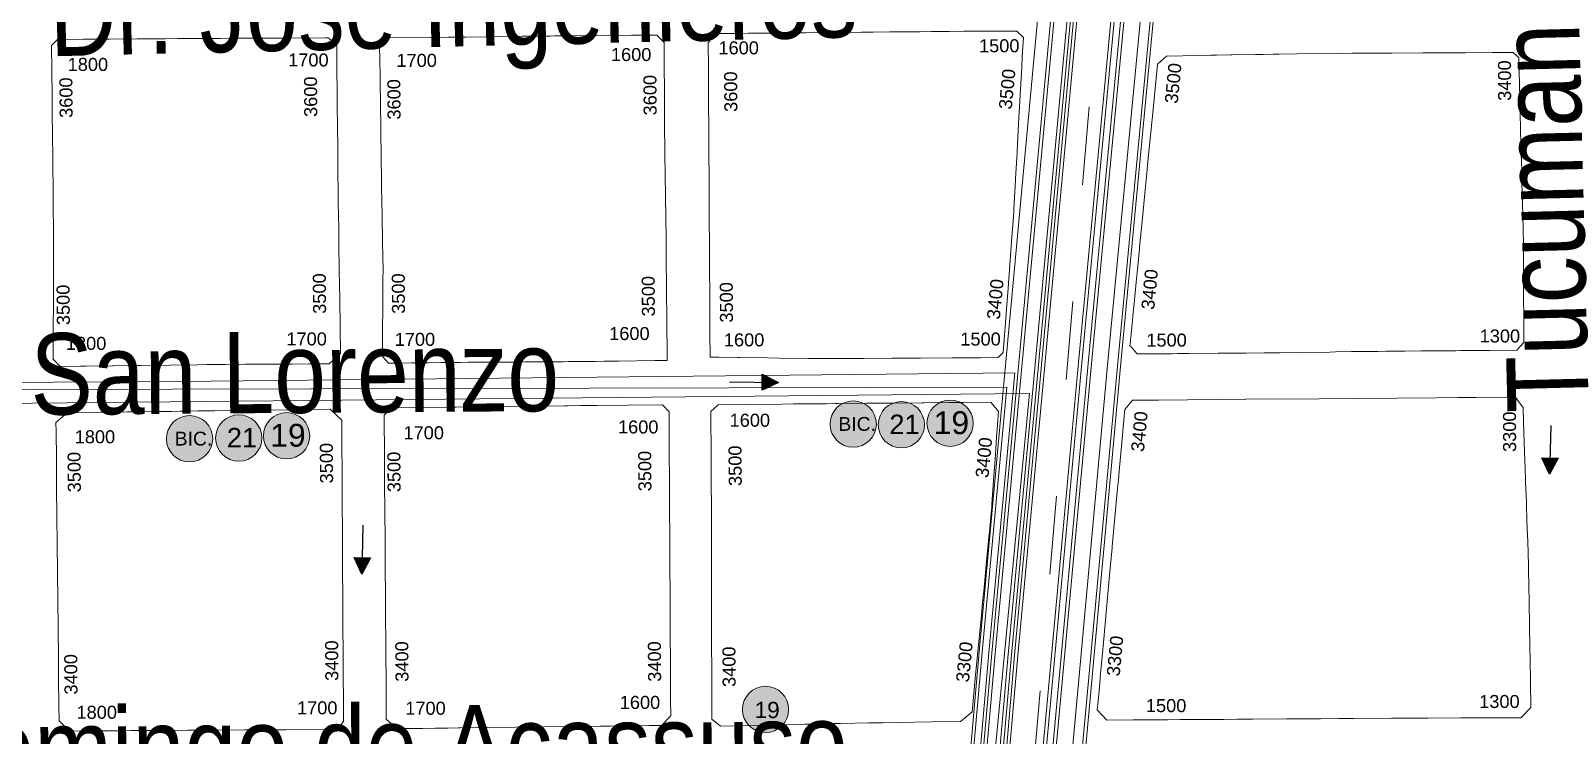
# Model space of a CAD drawing. Header units: millimetres. Extents: x 11558 to 23675, y 49449 to 61482.
# Drawn here: x 19556.8 to 20027.1, y 57366.7 to 57583.1 of the extents above; entities that cross this region are included whole.
import ezdxf

# ---------------------------------------------------------------- set-up
doc = ezdxf.new("R2010")
doc.units = ezdxf.units.MM
doc.linetypes.add('ACAD_ISO03W100', pattern=[30, 12, -18])
for name, color, linetype in [('0. plano base - nombres calles', 22, 'Continuous'), ('0. Plano Base - PLANO', 254, 'Continuous'), ('0. Plano base - sentido calles', 253, 'Continuous'), ('0.BARRIOS - DIVISIÓN', 12, 'ACAD_ISO03W100'), ('7. puesta en valor CC la lucila', 212, 'Continuous'), ('Linea 343 IDA', 55, 'Continuous'), ('Linea 343 REGRESO', 125, 'Continuous'), ('numeración', 7, 'Continuous')]:
    doc.layers.add(name, color=color, linetype=linetype)
for name, color, linetype, true_color in [('Linea 152 IDA', 7, 'Continuous', 0x070721), ('Linea 152 REGRESO', 7, 'Continuous', 0xff0a0a), ('Linea 19 Estación Carapachay', 7, 'Continuous', 0xa80000), ('Linea 19 Plaza Miserere', 7, 'Continuous', 0x575757), ('Linea 203 IDA', 7, 'Continuous', 0xc2c200), ('Linea 203 REGRESO', 7, 'Continuous', 0x9e7700), ('Linea 21 REGRESO Ramal F', 7, 'Continuous', 0x0a47ff), ('Linea 21 REGRO Ramal G', 7, 'Continuous', 0x0a47ff), ('Linea 314 IDA', 7, 'Continuous', 0x141414), ('Linea 314 REGRESO', 7, 'Continuous', 0xe00000), ('Linea 365 IDA', 7, 'Continuous', 0xdb6e00), ('Linea 365 REGRESO', 7, 'Continuous', 0xcc3300), ('Linea 60 Constitución-barramcas x Fleming IDA', 7, 'Continuous', 0x660000), ('Linea 60 Constitución-barrancas x Fleming VUELTA', 7, 'Continuous', 0xbcab76), ('Linea 71 IDA', 7, 'Continuous', 0xff2424), ('Linea 71 REGRESO', 7, 'Continuous', 0x2e62ff)]:
    doc.layers.add(name, color=color, linetype=linetype, true_color=true_color)
doc.layers.add('Linea Bicentenario Nueva', color=7, linetype='Continuous', true_color=0x0000cc, transparency=0.05)
doc.layers.get('7. puesta en valor CC la lucila').off()
doc.styles.get("Standard").update_dxf_attribs({"font": 'arial.ttf'})

# ---------------------------------------------------------------- blocks, each defined once
blk = doc.blocks.new('MANZANAS')
at = {"layer": '0. Plano Base - PLANO', "color": 0, "linetype": 'Continuous', "lineweight": 5}
for points in [[(5638314.79, 6181334.3), (5638312.35, 6181333.01), (5638312, 6181333.14), (5638309.78, 6181334), (5638309.19, 6181334.23), (5638308.99, 6181334.72), (5638307.83, 6181337.62), (5638307.03, 6181339.6), (5638305.89, 6181342.45), (5638305.75, 6181342.79), (5638304.35, 6181346.27), (5638301.92, 6181352.43), (5638301.11, 6181354.34), (5638300.82, 6181355.07), (5638298.07, 6181361.93), (5638297.88, 6181362.4), (5638294.54, 6181370.7), (5638291.66, 6181377.89), (5638289.73, 6181382.69), (5638288.9, 6181384.74), (5638288.43, 6181385.92), (5638285.04, 6181394.36), (5638281.66, 6181402.79), (5638276.82, 6181414.84), (5638278.13, 6181418.32), (5638286.86, 6181423.04), (5638290.04, 6181424.75), (5638291.63, 6181425.61), (5638295.42, 6181427.66), (5638295.7, 6181427.81), (5638295.94, 6181427.94), (5638302.23, 6181431.34), (5638304.23, 6181432.42), (5638306.98, 6181433.91), (5638308.59, 6181434.78), (5638313.41, 6181437.38), (5638325.12, 6181443.64), (5638328.34, 6181445.34), (5638336.04, 6181449.38), (5638339.15, 6181451.02), (5638347.58, 6181455.45), (5638359.25, 6181461.59), (5638366.49, 6181465.4), (5638369.34, 6181466.9), (5638372.19, 6181468.4), (5638373.92, 6181467.95), (5638374.41, 6181467.82), (5638380.45, 6181456.88), (5638387.28, 6181444.5), (5638388.93, 6181441.51), (5638389.71, 6181440.1), (5638391.4, 6181437.04), (5638393.14, 6181433.88), (5638395.6, 6181429.43), (5638396.07, 6181428.57), (5638399.81, 6181421.8), (5638402.18, 6181417.51), (5638404.1, 6181413.85), (5638405.97, 6181410.29), (5638416.14, 6181390.88), (5638415.31, 6181387.76), (5638407.97, 6181383.89), (5638400.08, 6181379.73), (5638398.69, 6181378.99), (5638392.4, 6181375.66), (5638389.41, 6181374.07), (5638384.93, 6181371.69), (5638383.2, 6181370.78), (5638379.86, 6181369.01), (5638377.59, 6181367.8), (5638374.59, 6181366.21), (5638372.46, 6181365.06), (5638370.46, 6181363.99), (5638366.09, 6181361.63), (5638364.59, 6181360.82), (5638357.09, 6181356.77), (5638351, 6181353.49), (5638349.57, 6181352.73), (5638346.81, 6181351.27), (5638341.95, 6181348.7), (5638334.34, 6181344.66), (5638326.45, 6181340.48), (5638323.28, 6181338.8), (5638321.91, 6181338.07), (5638317.41, 6181335.69)], [(5638198.73, 6181272.82), (5638196.34, 6181271.62), (5638192.92, 6181278.11), (5638191.61, 6181280.6), (5638189.98, 6181283.68), (5638189.06, 6181285.43), (5638187.55, 6181288.3), (5638183.45, 6181296.08), (5638181.53, 6181299.73), (5638179.46, 6181303.64), (5638177.36, 6181307.62), (5638175.37, 6181311.4), (5638171.41, 6181318.93), (5638169.47, 6181322.6), (5638168.38, 6181324.67), (5638167.27, 6181326.78), (5638163.29, 6181334.33), (5638160.35, 6181339.9), (5638159.29, 6181341.92), (5638158.78, 6181342.88), (5638154.91, 6181350.23), (5638151.32, 6181357.05), (5638152.01, 6181360.54), (5638154.16, 6181361.68), (5638156.73, 6181363.05), (5638157.51, 6181363.47), (5638160.96, 6181365.3), (5638161.81, 6181365.75), (5638164.18, 6181367.01), (5638166.81, 6181368.41), (5638168.73, 6181369.44), (5638173.92, 6181372.19), (5638176.51, 6181373.57), (5638183.11, 6181377.08), (5638183.95, 6181377.52), (5638191.63, 6181381.6), (5638194.8, 6181383.29), (5638199.31, 6181385.69), (5638199.65, 6181385.87), (5638200.1, 6181386.11), (5638201.13, 6181386.65), (5638203.38, 6181387.85), (5638207.47, 6181390.02), (5638210.63, 6181391.7), (5638213.06, 6181393), (5638215.46, 6181394.27), (5638219.35, 6181396.34), (5638221.5, 6181397.48), (5638233.82, 6181403.9), (5638236.49, 6181403.09), (5638238.88, 6181397.8), (5638240.31, 6181394.65), (5638243.81, 6181386.9), (5638247.39, 6181378.99), (5638250.91, 6181371.2), (5638251.09, 6181370.81), (5638254.35, 6181363.6), (5638254.56, 6181363.14), (5638258.22, 6181355.04), (5638258.6, 6181354.2), (5638260.19, 6181350.49), (5638261.61, 6181347.18), (5638265.03, 6181339.17), (5638268.36, 6181331.38), (5638270.39, 6181326.65), (5638272.56, 6181321.56), (5638273.5, 6181319.38), (5638275.6, 6181314.46), (5638274.93, 6181312.31), (5638270.17, 6181309.8), (5638262.55, 6181305.79), (5638253.79, 6181301.17), (5638246.16, 6181297.16), (5638238.46, 6181293.1), (5638237.64, 6181292.67), (5638234.33, 6181290.92), (5638230.72, 6181289.02), (5638228.32, 6181287.76), (5638225.59, 6181286.32), (5638223.27, 6181285.16), (5638215.39, 6181281.2), (5638212.1, 6181279.55), (5638204.39, 6181275.67), (5638203.83, 6181275.39)], [(5638363.02, 6181232.68), (5638355.87, 6181228.9), (5638351.83, 6181230.37), (5638350.8, 6181232.88), (5638349.59, 6181235.85), (5638348.19, 6181239.26), (5638347.99, 6181239.76), (5638347.63, 6181240.63), (5638347.22, 6181241.63), (5638344.84, 6181247.46), (5638344.7, 6181247.81), (5638344.49, 6181248.33), (5638343.97, 6181249.59), (5638341.79, 6181254.94), (5638340.98, 6181256.91), (5638340.85, 6181257.23), (5638334.86, 6181271.88), (5638332.95, 6181276.56), (5638332.79, 6181276.95), (5638326.01, 6181293.61), (5638325.05, 6181295.96), (5638324.01, 6181298.52), (5638321.09, 6181305.69), (5638318.1, 6181313.03), (5638316.85, 6181316.1), (5638317.59, 6181319.71), (5638324.67, 6181323.47), (5638348.19, 6181335.95), (5638348.33, 6181336.03), (5638368.24, 6181346.56), (5638378.8, 6181352.16), (5638389.36, 6181357.74), (5638400.17, 6181363.46), (5638406, 6181366.54), (5638410.82, 6181369.09), (5638421.58, 6181374.78), (5638424.01, 6181373.6), (5638425.14, 6181373.05), (5638427.37, 6181369.09), (5638431.81, 6181361.23), (5638434.39, 6181356.65), (5638437.75, 6181350.7), (5638438.02, 6181350.22), (5638439.81, 6181347.04), (5638442.11, 6181342.96), (5638443.37, 6181340.72), (5638445.35, 6181337.24), (5638448.93, 6181330.91), (5638449.62, 6181329.64), (5638454.31, 6181320.95), (5638454.49, 6181320.61), (5638460.92, 6181308.69), (5638462.64, 6181305.51), (5638465.96, 6181299.36), (5638469.7, 6181292.42), (5638468.49, 6181288.21), (5638460.25, 6181283.9), (5638456.83, 6181282.12), (5638452.61, 6181279.91), (5638452.1, 6181279.64), (5638443.22, 6181275), (5638433.29, 6181269.81), (5638433.2, 6181269.77), (5638422.99, 6181264.37), (5638418.8, 6181262.15), (5638413.9, 6181259.56), (5638404.7, 6181254.7), (5638395.42, 6181249.8), (5638391.43, 6181247.69), (5638387.76, 6181245.75), (5638385.36, 6181244.48), (5638375.72, 6181239.39), (5638372.36, 6181237.62), (5638370.55, 6181236.66), (5638369.13, 6181235.91), (5638365.9, 6181234.2), (5638363.8, 6181233.09)], [(5638111.12, 6181225.26), (5638109.56, 6181224.42), (5638107.05, 6181225.34), (5638106.88, 6181225.4), (5638106.32, 6181226.49), (5638104.22, 6181230.6), (5638103.8, 6181231.43), (5638102.82, 6181233.34), (5638100.45, 6181237.99), (5638098.83, 6181241.17), (5638095.9, 6181246.91), (5638094.97, 6181248.73), (5638094.85, 6181248.96), (5638090.75, 6181256.54), (5638086.8, 6181263.82), (5638082.75, 6181271.29), (5638082.68, 6181271.41), (5638080.77, 6181274.97), (5638079.25, 6181277.81), (5638078.54, 6181279.14), (5638074.44, 6181286.81), (5638070.38, 6181294.4), (5638067.6, 6181299.58), (5638067.54, 6181299.7), (5638066.39, 6181301.82), (5638062.1, 6181309.73), (5638063, 6181312.79), (5638074.7, 6181319.05), (5638076.7, 6181320.12), (5638079.61, 6181321.68), (5638081.45, 6181322.67), (5638084.44, 6181324.27), (5638092, 6181328.31), (5638096.95, 6181330.96), (5638099.73, 6181332.45), (5638106.3, 6181335.96), (5638107.35, 6181336.52), (5638108.43, 6181337.1), (5638111.03, 6181338.49), (5638111.17, 6181338.56), (5638129.36, 6181348.19), (5638136.21, 6181351.81), (5638139.24, 6181350.85), (5638141.21, 6181347.11), (5638142.43, 6181344.81), (5638143.11, 6181343.51), (5638145.64, 6181338.72), (5638149.04, 6181332.28), (5638150.75, 6181329.03), (5638155.13, 6181320.73), (5638155.16, 6181320.67), (5638167.61, 6181297.52), (5638168.56, 6181295.75), (5638171.77, 6181289.71), (5638172.31, 6181288.69), (5638172.79, 6181287.79), (5638175.93, 6181281.9), (5638176.2, 6181281.38), (5638178.06, 6181277.88), (5638179.9, 6181274.44), (5638180.18, 6181273.91), (5638183.6, 6181267.48), (5638185.11, 6181264.64), (5638182.5, 6181263.25), (5638182.44, 6181263.21), (5638181.79, 6181262.87), (5638171.95, 6181257.61), (5638171.74, 6181257.49), (5638169.41, 6181256.25), (5638167.95, 6181255.47), (5638165.55, 6181254.18), (5638161.83, 6181252.2), (5638158.4, 6181250.36), (5638156.88, 6181249.55), (5638154.2, 6181248.12), (5638152.69, 6181247.31), (5638146.53, 6181244.08), (5638144.63, 6181243.08), (5638141.77, 6181241.58), (5638138.91, 6181240.08), (5638131.22, 6181236.03), (5638131.08, 6181235.96), (5638129.01, 6181234.85), (5638127.4, 6181233.99), (5638126.43, 6181233.47), (5638125.9, 6181233.19), (5638124.43, 6181232.4), (5638124.08, 6181232.21), (5638123.65, 6181231.98), (5638120.23, 6181230.14), (5638116.99, 6181228.4), (5638115.87, 6181227.81)], [(5638025.95, 6181179.98), (5638020.46, 6181177.05), (5638017.54, 6181177.98), (5638013.45, 6181185.91), (5638011.52, 6181189.64), (5638011.43, 6181189.83), (5638009.98, 6181192.63), (5638009.35, 6181193.85), (5638006.78, 6181198.84), (5638005.39, 6181201.54), (5638004, 6181204.22), (5637999.99, 6181212.01), (5637995.42, 6181220.57), (5637994.31, 6181222.67), (5637994.26, 6181222.75), (5637989.24, 6181232.17), (5637985.18, 6181239.78), (5637982.79, 6181244.27), (5637981.18, 6181247.3), (5637979.17, 6181251.07), (5637977.06, 6181255.02), (5637976.33, 6181256.4), (5637972.69, 6181263.22), (5637973.44, 6181265.79), (5637980.39, 6181269.45), (5637982.11, 6181270.36), (5637987.51, 6181273.2), (5637995.06, 6181277.19), (5638002.77, 6181281.25), (5638006.12, 6181283.01), (5638006.46, 6181283.19), (5638008.33, 6181284.18), (5638009.08, 6181284.57), (5638010.12, 6181285.12), (5638013.5, 6181286.9), (5638014.45, 6181287.4), (5638014.59, 6181287.47), (5638017.69, 6181289.12), (5638021.54, 6181291.14), (5638025.46, 6181293.21), (5638033.55, 6181297.47), (5638035.92, 6181298.72), (5638046.19, 6181304.13), (5638046.99, 6181304.56), (5638050.22, 6181303.9), (5638050.58, 6181303.29), (5638052.02, 6181300.59), (5638054.37, 6181296.19), (5638056.58, 6181292.02), (5638058.53, 6181288.37), (5638062.58, 6181280.77), (5638064.64, 6181276.9), (5638066.75, 6181272.94), (5638073.42, 6181260.42), (5638074.75, 6181257.97), (5638076.84, 6181254.08), (5638079.01, 6181250.06), (5638083.01, 6181242.63), (5638087.09, 6181235.07), (5638091.24, 6181227.36), (5638095.04, 6181220.31), (5638093.4, 6181215.8), (5638087.85, 6181212.9), (5638083.3, 6181210.52), (5638080.58, 6181209.1), (5638073.09, 6181205.19), (5638070.52, 6181203.84), (5638065.23, 6181201.02), (5638064.43, 6181200.59), (5638061.75, 6181199.15), (5638060.21, 6181198.33), (5638057.77, 6181197.02), (5638050.04, 6181192.88), (5638042.39, 6181188.78), (5638039.79, 6181187.39), (5638034.78, 6181184.71), (5638034.59, 6181184.61), (5638027.52, 6181180.82)], [(5638259.2, 6181176.78), (5638251.41, 6181172.49), (5638248.03, 6181173.25), (5638245.95, 6181177.23), (5638242.25, 6181184.32), (5638240.21, 6181188.22), (5638238.27, 6181191.94), (5638236.02, 6181196.24), (5638234.26, 6181199.62), (5638230.28, 6181207.25), (5638226.21, 6181215.04), (5638224.13, 6181219.02), (5638223.76, 6181219.73), (5638222.13, 6181222.84), (5638218.23, 6181230.31), (5638214.14, 6181238.15), (5638210.78, 6181244.59), (5638210.19, 6181245.7), (5638210.09, 6181245.89), (5638205.1, 6181255.26), (5638204.24, 6181256.87), (5638204.2, 6181256.94), (5638205.3, 6181259.83), (5638212.95, 6181263.9), (5638222.6, 6181269.03), (5638225.69, 6181270.67), (5638225.85, 6181270.76), (5638230.25, 6181273.09), (5638230.42, 6181273.18), (5638234.63, 6181275.42), (5638237.12, 6181276.75), (5638237.44, 6181276.92), (5638237.66, 6181277.03), (5638237.79, 6181277.1), (5638245.44, 6181281.17), (5638253.08, 6181285.23), (5638260.65, 6181289.25), (5638261.08, 6181289.48), (5638267.96, 6181293.14), (5638271.8, 6181295.18), (5638279.28, 6181299.16), (5638282.65, 6181297.67), (5638284.3, 6181293.86), (5638285.79, 6181290.4), (5638287.2, 6181287.14), (5638288.52, 6181284.1), (5638290.5, 6181279.51), (5638293.99, 6181271.45), (5638294.16, 6181271.05), (5638294.34, 6181270.65), (5638294.68, 6181269.85), (5638297.25, 6181263.49), (5638297.4, 6181263.1), (5638300.62, 6181255.14), (5638304.05, 6181246.64), (5638304.97, 6181244.36), (5638307.23, 6181238.75), (5638308.75, 6181234.99), (5638313.71, 6181222.68), (5638317.99, 6181212.09), (5638317.33, 6181210.64), (5638316.17, 6181207.79), (5638308.42, 6181203.61), (5638298.96, 6181198.5), (5638295.17, 6181196.45), (5638291.38, 6181194.41), (5638283.76, 6181190.3), (5638281.65, 6181189.16), (5638276.44, 6181186.29), (5638274.26, 6181185.09), (5638268.86, 6181182.11), (5638266.46, 6181180.79), (5638263.57, 6181179.19), (5638262.57, 6181178.64)], [(5638163.95, 6181126.26), (5638163.66, 6181126.1), (5638160.61, 6181126.79), (5638159.31, 6181127.08), (5638155.54, 6181134.2), (5638153.96, 6181137.2), (5638153.92, 6181137.27), (5638149.73, 6181145.2), (5638146.88, 6181150.59), (5638145.93, 6181152.39), (5638145.65, 6181152.92), (5638142.89, 6181158.15), (5638141.8, 6181160.2), (5638141.53, 6181160.73), (5638137.59, 6181168.18), (5638133.53, 6181175.87), (5638129.43, 6181183.62), (5638125.48, 6181191.11), (5638122.68, 6181196.4), (5638121.41, 6181198.81), (5638120.06, 6181201.36), (5638117.33, 6181206.53), (5638115.69, 6181209.63), (5638116.71, 6181212.73), (5638125.36, 6181217.35), (5638132.45, 6181221.13), (5638134.16, 6181222.05), (5638141.56, 6181226), (5638149.29, 6181230.13), (5638154.04, 6181232.67), (5638156.82, 6181234.16), (5638163.52, 6181237.73), (5638164.55, 6181238.28), (5638167.96, 6181240.1), (5638169.66, 6181241.01), (5638172.32, 6181242.43), (5638180.66, 6181246.88), (5638190.06, 6181251.9), (5638192.88, 6181250.94), (5638196.18, 6181244.67), (5638198.68, 6181239.92), (5638202.76, 6181232.17), (5638206.72, 6181224.64), (5638210.82, 6181216.84), (5638212.2, 6181214.23), (5638214.82, 6181209.24), (5638218.92, 6181201.45), (5638222.99, 6181193.72), (5638224.6, 6181190.66), (5638226.39, 6181187.26), (5638227.01, 6181186.08), (5638231, 6181178.49), (5638231.74, 6181177.09), (5638234.05, 6181172.7), (5638236.34, 6181168.35), (5638235.18, 6181164.38), (5638231.85, 6181162.6), (5638226.3, 6181159.63), (5638221.42, 6181157.02), (5638218.6, 6181155.51), (5638210.72, 6181151.29), (5638203.38, 6181147.36), (5638187.98, 6181139.13), (5638187.79, 6181139.02), (5638180.75, 6181135.25), (5638180.19, 6181134.95), (5638177.24, 6181133.37), (5638173.87, 6181131.57), (5638170.44, 6181129.73), (5638166.57, 6181127.66)], [(5638074.7, 6181079.06), (5638074.61, 6181079.01), (5638070.28, 6181080.33), (5638070.16, 6181080.55), (5638068.18, 6181084.26), (5638067.04, 6181086.41), (5638065.27, 6181089.73), (5638065.05, 6181090.15), (5638063.38, 6181093.28), (5638061.94, 6181095.98), (5638061.13, 6181097.51), (5638056.96, 6181105.34), (5638052.85, 6181113.06), (5638048.83, 6181120.6), (5638044.75, 6181128.26), (5638040.81, 6181135.66), (5638036.7, 6181143.39), (5638032.55, 6181151.18), (5638032.39, 6181151.49), (5638028.58, 6181158.63), (5638027.26, 6181161.12), (5638028.9, 6181165.4), (5638034.79, 6181168.55), (5638037.82, 6181170.18), (5638041.58, 6181172.2), (5638045.21, 6181174.15), (5638049, 6181176.18), (5638053.14, 6181178.41), (5638057.23, 6181180.6), (5638059.53, 6181181.84), (5638060.6, 6181182.41), (5638064.27, 6181184.38), (5638066.02, 6181185.32), (5638068.16, 6181186.46), (5638068.84, 6181186.83), (5638075.63, 6181190.47), (5638076.22, 6181190.79), (5638080.91, 6181193.31), (5638083.64, 6181194.77), (5638090.18, 6181198.28), (5638100.13, 6181203.62), (5638104.84, 6181202.23), (5638107.63, 6181196.94), (5638110.04, 6181192.37), (5638110.7, 6181191.13), (5638114.01, 6181184.85), (5638114.6, 6181183.73), (5638118.14, 6181177.02), (5638119.33, 6181174.75), (5638122.1, 6181169.49), (5638123.42, 6181166.98), (5638124.11, 6181165.67), (5638126.22, 6181161.67), (5638130.17, 6181154.19), (5638134.21, 6181146.52), (5638138.26, 6181138.84), (5638142.42, 6181130.93), (5638143.76, 6181128.4), (5638147.98, 6181120.39), (5638147.37, 6181117.39), (5638145.16, 6181116.22), (5638133.36, 6181110), (5638129.65, 6181108.04), (5638127.58, 6181106.95), (5638122.15, 6181104.09), (5638114.29, 6181099.94), (5638106.76, 6181095.97), (5638099.27, 6181092.02), (5638091.36, 6181087.85), (5638087.69, 6181085.91), (5638082.45, 6181083.15)]]:
    blk.add_lwpolyline(points, close=True, dxfattribs=at)
blk = doc.blocks.new('19')
at = {"layer": 'Linea 19 Estación Carapachay', "lineweight": 211, "true_color": 0xededed}
h = blk.add_hatch(color=7, dxfattribs=at)
h.dxf.hatch_style = 1
edge = h.paths.add_edge_path()
edge.add_arc((0, 0), 7.11, 0, 360)
at = {"layer": 'Linea 19 Estación Carapachay', "lineweight": 9}
blk.add_circle((0, 0), 7.11, dxfattribs=at)
at = {"layer": 'Linea 19 Estación Carapachay', "lineweight": 15, "insert": (-3.4, 2.34), "char_height": 5, "attachment_point": 1}
blk.add_mtext_dynamic_manual_height_columns('19', width=16.4579, gutter_width=12.5, heights=[0], dxfattribs=at)
blk = doc.blocks.new('19 a cap')
at = {"layer": 'Linea 19 Plaza Miserere', "lineweight": 211, "true_color": 0xededed}
h = blk.add_hatch(color=7, dxfattribs=at)
h.dxf.hatch_style = 1
edge = h.paths.add_edge_path()
edge.add_arc((0, 0), 7.11, 0, 360)
at = {"layer": 'Linea 19 Plaza Miserere', "lineweight": 9}
blk.add_circle((0, 0), 7.11, dxfattribs=at)
at = {"layer": 'Linea 19 Plaza Miserere', "lineweight": 15, "insert": (-5.03, 3.65), "char_height": 7, "attachment_point": 1}
blk.add_mtext_dynamic_manual_height_columns('19', width=16.4579, gutter_width=12.5, heights=[0], dxfattribs=at)
blk = doc.blocks.new('21 regreso')
at = {"layer": 'Linea 21 REGRESO Ramal F', "lineweight": 211, "true_color": 0xededed}
h = blk.add_hatch(color=7, dxfattribs=at)
h.dxf.hatch_style = 1
edge = h.paths.add_edge_path()
edge.add_arc((0, 0), 7.11, 0, 360)
at = {"layer": 'Linea 21 REGRESO Ramal F', "lineweight": 9}
blk.add_circle((0, 0), 7.11, dxfattribs=at)
at = {"layer": 'Linea 21 REGRESO Ramal F', "lineweight": 15, "insert": (-3.69, 3.1), "char_height": 6, "attachment_point": 1}
blk.add_mtext_dynamic_manual_height_columns('21', width=6.2012, gutter_width=12.5, heights=[0], dxfattribs=at)
blk = doc.blocks.new('bic. nueva fucsia')
at = {"layer": 'Linea Bicentenario Nueva', "lineweight": 211, "true_color": 0xededed}
h = blk.add_hatch(color=7, dxfattribs=at)
h.dxf.hatch_style = 1
edge = h.paths.add_edge_path()
edge.add_arc((0, 0), 7.11, 0, 360)
at = {"layer": 'Linea Bicentenario Nueva', "color": 230, "lineweight": 9, "true_color": 0xea348c}
blk.add_circle((0, 0), 7.11, dxfattribs=at)
at = {"layer": 'Linea Bicentenario Nueva', "color": 230, "lineweight": 15, "true_color": 0xea348c, "insert": (-4.55, 2.15), "char_height": 4.25, "attachment_point": 1}
blk.add_mtext_dynamic_manual_height_columns('BIC.', width=16.4579, gutter_width=12.5, heights=[0], dxfattribs=at)

msp = doc.modelspace()

# ---------------------------------------------------------------- hatches: boundary and pattern name
at = {"layer": '0. Plano base - sentido calles', "linetype": 'Continuous', "lineweight": 25, "ltscale": 2, "true_color": 0x1a1a1a}
h = msp.add_hatch(color=250, dxfattribs=at)
h.dxf.hatch_style = 1
h.paths.add_polyline_path([(19786.54, 57475.08), (19781.57, 57477.64), (19781.54, 57475.14)])
h.paths.add_polyline_path([(19786.54, 57475.08), (19781.54, 57475.14), (19781.51, 57472.64)])
h = msp.add_hatch(color=250, dxfattribs=at)
h.dxf.hatch_style = 1
h.paths.add_polyline_path([(20023.51, 57446.85), (20026.13, 57451.79), (20023.63, 57451.85)])
h.paths.add_polyline_path([(20023.51, 57446.85), (20023.63, 57451.85), (20021.14, 57451.92)])
h = msp.add_hatch(color=250, dxfattribs=at)
h.dxf.hatch_style = 1
h.paths.add_polyline_path([(19658.58, 57416.22), (19661.17, 57421.17), (19658.67, 57421.21)])
h.paths.add_polyline_path([(19658.58, 57416.22), (19658.67, 57421.21), (19656.17, 57421.26)])
at = {"layer": 'Linea Bicentenario Nueva', "lineweight": 15, "true_color": 0xea348c}
h = msp.add_hatch(dxfattribs=at)
h.set_pattern_fill('AR-HBONE', color=230)
h.set_pattern_definition([(45, (5001.7, 4153.41), (1e-14, 143.6841), [304.8, -101.6]), (135, (5073.54, 4225.25), (1e-14, 143.6841), [304.8, -101.6])])
h.paths.add_polyline_path([(19842.54, 57463.2, 1), (19850.9, 57463.2, 1)])
h.paths.add_polyline_path([(19843.16, 57460.56), (19851.2, 57460.56), (19851.2, 57465.71), (19843.16, 57465.71)], flags=9)
h = msp.add_hatch(dxfattribs=at)
h.set_pattern_fill('AR-HBONE', color=230)
h.set_pattern_definition([(45, (4799.26, 4149.58), (1e-14, 143.6841), [304.8, -101.6]), (135, (4871.1, 4221.42), (1e-14, 143.6841), [304.8, -101.6])])
h.paths.add_polyline_path([(19640.1, 57459.37, 1), (19648.47, 57459.37, 1)])
h.paths.add_polyline_path([(19640.72, 57456.73), (19648.77, 57456.73), (19648.77, 57461.88), (19640.72, 57461.88)], flags=9)

# ---------------------------------------------------------------- linework, layer by layer
at = {"layer": '0. Plano base - sentido calles', "color": 250, "linetype": 'Continuous', "lineweight": 25, "ltscale": 2, "true_color": 0x1a1a1a}
for points in [[(19771.54, 57475.27), (19786.54, 57475.08), (19781.51, 57472.64), (19781.57, 57477.64), (19786.54, 57475.08)], [(20023.88, 57461.85), (20023.51, 57446.85), (20021.14, 57451.92), (20026.13, 57451.79), (20023.51, 57446.85)], [(19658.87, 57431.21), (19658.58, 57416.22), (19656.17, 57421.26), (19661.17, 57421.17), (19658.58, 57416.22)]]:
    msp.add_lwpolyline(points, dxfattribs=at)
at = {"layer": '0.BARRIOS - DIVISIÓN', "color": 14, "lineweight": 18, "ltscale": 2}
for points in [[(19945.72, 58287.94), (19923.91, 58043.4), (19902.09, 57798.86), (19856.05, 57250.46), (21295.4, 57263.73), (21452.7, 57610.67), (21440.16, 57623.59), (21569.55, 57874.98), (21609.91, 57984.78), (21535.11, 58023.64), (21583.33, 58113.98), (21626.83, 58105.34), (21670.11, 58108.85), (21745.7, 58275.74), (21628.05, 58278.93), (21473.27, 58285.8), (21320.95, 58293.9), (20938.69, 58290.94), (20541.19, 58288.57), (19945.72, 58287.94)], [(17027.55, 58263.71), (19945.72, 58287.94), (19902.09, 57798.86), (19856.05, 57250.46), (20909.53, 57261.75), (21026.57, 57261.35), (21295.4, 57263.73), (21207.14, 57047.24), (21397.73, 57041.84), (21346.41, 56770.65), (21370.88, 56749.89), (21369.71, 56721.79), (21410.13, 56720.2), (21422.01, 56694.22), (21424.96, 56493.28), (21477.94, 56493.24), (21485.42, 56452.7), (21228.86, 56438.95), (21225.94, 56407.63), (21148.42, 56402.76), (21134.38, 56160), (21185.39, 56161.52), (21178.83, 56000.77)]]:
    msp.add_lwpolyline(points, dxfattribs=at)
at = {"layer": 'Linea 152 IDA', "lineweight": 15}
msp.add_lwpolyline([(18009.26, 57684.42), (19886.73, 57702.15), (19886.56, 57700.15), (19877.14, 57585.32), (19866.49, 57470.49), (19859.13, 57391.32), (19856.06, 57356.45), (19849.4, 57278.26), (19838.11, 57147.53), (19826.07, 57017.25), (19821.87, 56917.3), (19818.58, 56826.66), (19815.79, 56730.07), (19814.13, 56673), (19807.9, 56519.67), (19799.29, 56419.97), (19754.82, 56087.71), (19741.25, 55892.05)], dxfattribs=at)
at = {"layer": 'Linea 152 REGRESO', "lineweight": 15}
msp.add_lwpolyline([(19768.54, 56031.01), (19772.21, 56100.51), (19788.61, 56251.36), (19807.08, 56407.89), (19807.58, 56423.47), (19812.5, 56516.34), (19812.69, 56531.87), (19815.64, 56628.4), (19816.65, 56637.9), (19819.76, 56731.2), (19821.74, 56799.17), (19824.48, 56882.2), (19825.69, 56895.09), (19832.86, 56971.73), (19835.46, 57022.21), (19840.73, 57079.01), (19847.89, 57138.26), (19858.65, 57259.27), (19868.02, 57364.51), (19878.73, 57481.18), (19899.64, 57701.83), (19907.86, 57796.05), (18029.12, 57776.24)], dxfattribs=at)
at = {"layer": 'Linea 19 Plaza Miserere', "lineweight": 15}
msp.add_lwpolyline([(16603.31, 57447.28), (17595.39, 57454.36), (18252.54, 57458.84), (18253.7, 57328.56), (18254.48, 57237.05), (18352.94, 57237.32), (18350.11, 57461.39), (19557.69, 57472.87), (19856.73, 57473.61), (19849.17, 57392.22), (19846.1, 57357.31), (19839.43, 57279.11), (19828.15, 57148.42), (19816.09, 57017.92), (19811.87, 56917.69), (19808.59, 56826.99), (19805.79, 56730.36), (19804.14, 56673.35), (19797.92, 56520.3), (19789.35, 56421.07), (19744.87, 56088.72), (19731.28, 55892.72)], dxfattribs=at)
at = {"layer": 'Linea 203 IDA', "lineweight": 15}
msp.add_lwpolyline([(19964.77, 58293.82), (19925, 57888.84), (19908.6, 57701.02), (19887.69, 57480.35), (19876.98, 57363.7), (19867.62, 57258.47), (19856.84, 57137.32), (19849.68, 57078.05), (19844.44, 57021.57), (19841.84, 56971.08), (19834.65, 56894.25), (19833.46, 56881.62), (19830.73, 56798.89), (19828.76, 56730.92), (19825.64, 56637.27), (19824.62, 56627.78), (19821.68, 56531.68), (19821.49, 56516.05), (19816.57, 56423.09), (19816.07, 56407.22), (19797.55, 56250.35), (19781.19, 56099.79), (19777.52, 56030.47)], dxfattribs=at)
at = {"layer": 'Linea 203 REGRESO', "lineweight": 15}
msp.add_lwpolyline([(19926.97, 58300.01), (19900.31, 57992.56), (19875.6, 57701.06), (19866.18, 57586.27), (19855.53, 57471.51), (19848.18, 57392.31), (19845.1, 57357.4), (19838.44, 57279.2), (19827.15, 57148.51), (19815.09, 57017.98), (19810.87, 56917.73), (19807.59, 56827.02), (19804.79, 56730.39), (19803.14, 56673.38), (19796.92, 56520.37), (19788.35, 56421.18), (19743.87, 56088.82), (19730.28, 55892.79)], dxfattribs=at)
at = {"layer": 'Linea 21 REGRO Ramal G', "lineweight": 15}
msp.add_lwpolyline([(17753.1, 57004.47), (17750.38, 57118.02), (17798.31, 57240.66), (17913.79, 57461.13), (18322.14, 57464.85), (18593.21, 57467.09), (18882.44, 57469.87), (19140.51, 57472.88), (19602.28, 57475.37), (19859.15, 57477.99), (19851.16, 57392.04), (19848.09, 57357.14), (19841.43, 57278.94), (19830.14, 57148.24), (19818.08, 57017.78), (19813.87, 56917.61), (19810.59, 56826.92), (19807.79, 56730.3), (19806.14, 56673.28), (19799.92, 56520.18), (19791.34, 56420.85), (19746.86, 56088.52), (19733.27, 55892.58)], dxfattribs=at)
at = {"layer": 'Linea 314 IDA', "lineweight": 15}
msp.add_lwpolyline([(19956.81, 58294.6), (19917.03, 57889.58), (19900.64, 57701.74), (19879.73, 57481.09), (19869.02, 57364.42), (19859.65, 57259.18), (19848.88, 57138.16), (19841.72, 57078.9), (19836.46, 57022.14), (19833.86, 56971.66), (19826.69, 56895), (19825.47, 56882.13), (19822.74, 56799.14), (19820.76, 56731.16), (19817.65, 56637.83), (19816.63, 56628.33), (19813.69, 56531.85), (19813.5, 56516.31), (19808.58, 56423.43), (19808.08, 56407.82), (19789.6, 56251.25), (19773.21, 56100.43), (19769.54, 56030.95)], dxfattribs=at)
at = {"layer": 'Linea 314 REGRESO', "lineweight": 15}
msp.add_lwpolyline([(19938.93, 58298.98), (19912.26, 57991.54), (19887.56, 57700.06), (19878.14, 57585.23), (19867.48, 57470.4), (19860.13, 57391.23), (19857.06, 57356.36), (19850.39, 57278.17), (19839.11, 57147.44), (19827.07, 57017.18), (19822.87, 56917.26), (19819.58, 56826.63), (19816.79, 56730.04), (19815.13, 56672.97), (19808.9, 56519.61), (19800.28, 56419.87), (19755.82, 56087.61), (19742.25, 55891.98)], dxfattribs=at)
at = {"layer": 'Linea 343 IDA', "lineweight": 15}
msp.add_lwpolyline([(19936.94, 58299.15), (19910.27, 57991.71), (19885.56, 57700.23), (19876.15, 57585.4), (19865.49, 57470.58), (19858.14, 57391.41), (19855.07, 57356.53), (19848.4, 57278.34), (19837.11, 57147.62), (19825.07, 57017.31), (19820.87, 56917.34), (19817.58, 56826.7), (19814.79, 56730.1), (19813.13, 56673.04), (19806.91, 56519.73), (19798.3, 56420.08), (19754.04, 56089.45), (19754.04, 56089.45), (19341.47, 56076.12), (18627.75, 56047.28)], dxfattribs=at)
at = {"layer": 'Linea 343 REGRESO', "lineweight": 15}
msp.add_lwpolyline([(18659.96, 56393.73), (19435.92, 56411.65), (19810.47, 56419.9), (19810.58, 56423.35), (19815.5, 56516.24), (19815.69, 56531.81), (19818.63, 56628.19), (19819.65, 56637.69), (19822.76, 56731.1), (19824.74, 56799.08), (19827.47, 56882.01), (19828.68, 56894.81), (19835.86, 56971.52), (19838.45, 57022), (19843.71, 57078.69), (19850.87, 57137.95), (19861.64, 57259), (19871.01, 57364.24), (19881.72, 57480.91), (19902.63, 57701.56), (19919.02, 57889.39), (19958.8, 58294.4)], dxfattribs=at)
at = {"layer": 'Linea 365 IDA', "lineweight": 15}
msp.add_lwpolyline([(19968.75, 58293.43), (19928.98, 57888.47), (19912.59, 57700.66), (19891.68, 57479.98), (19880.97, 57363.34), (19871.6, 57258.12), (19860.82, 57136.91), (19853.66, 57077.63), (19848.43, 57021.28), (19845.83, 56970.79), (19838.64, 56893.88), (19837.46, 56881.37), (19834.73, 56798.77), (19832.75, 56730.79), (19829.63, 56636.99), (19828.61, 56627.51), (19825.68, 56531.6), (19825.49, 56515.92), (19820.57, 56422.92), (19820.06, 56406.92), (19801.52, 56249.9), (19785.18, 56099.46), (19781.51, 56030.23)], dxfattribs=at)
at = {"layer": 'Linea 365 REGRESO', "lineweight": 15}
msp.add_lwpolyline([(19930.96, 58299.67), (19904.29, 57992.22), (19879.58, 57700.73), (19870.17, 57585.93), (19859.52, 57471.14), (19852.16, 57391.95), (19849.09, 57357.05), (19842.42, 57278.85), (19831.14, 57148.15), (19819.08, 57017.72), (19814.87, 56917.57), (19811.59, 56826.89), (19808.79, 56730.28), (19807.14, 56673.24), (19800.92, 56520.11), (19792.33, 56420.74), (19747.85, 56088.42), (19734.27, 55892.52)], dxfattribs=at)
at = {"layer": 'Linea 60 Constitución-barramcas x Fleming IDA', "lineweight": 15}
msp.add_lwpolyline([(19780.52, 56030.29), (19784.18, 56099.54), (19800.53, 56250.01), (19819.06, 56407), (19819.57, 56422.96), (19824.49, 56515.95), (19824.68, 56531.62), (19827.62, 56627.58), (19828.63, 56637.06), (19831.75, 56730.82), (19833.73, 56798.8), (19836.46, 56881.43), (19837.64, 56893.97), (19844.84, 56970.87), (19847.43, 57021.35), (19852.66, 57077.73), (19859.82, 57137.01), (19870.61, 57258.21), (19879.97, 57363.43), (19890.68, 57480.07), (19911.59, 57700.75), (19927.98, 57888.56), (19968.39, 58299.96), (16945.32, 58268.27)], dxfattribs=at)
at = {"layer": 'Linea 60 Constitución-barrancas x Fleming VUELTA', "lineweight": 15}
msp.add_lwpolyline([(19735.27, 55892.45), (19748.85, 56088.31), (19793.32, 56420.63), (19801.92, 56520.05), (19808.13, 56673.21), (19809.79, 56730.25), (19812.59, 56826.86), (19815.87, 56917.54), (19820.08, 57017.65), (19832.13, 57148.06), (19843.42, 57278.77), (19850.08, 57356.96), (19853.16, 57391.86), (19860.51, 57471.05), (19871.16, 57585.84), (19880.58, 57700.65), (19905.29, 57992.13), (19930.96, 58288.09), (17087.24, 58258.5), (17111.11, 58191.69), (17139.28, 58127.24)], dxfattribs=at)
at = {"layer": 'Linea 71 IDA', "lineweight": 15}
msp.add_lwpolyline([(19739.26, 55892.18), (19752.83, 56087.91), (19797.3, 56420.19), (19805.91, 56519.8), (19812.13, 56673.07), (19813.79, 56730.13), (19816.58, 56826.73), (19819.87, 56917.38), (19824.07, 57017.38), (19836.12, 57147.71), (19847.4, 57278.43), (19854.07, 57356.62), (19857.14, 57391.5), (19864.49, 57470.68), (19875.15, 57585.49), (19884.57, 57700.31), (19909.27, 57991.79), (19934.41, 58281.56), (18028.49, 58259.83), (17241.76, 58260.4), (16430.09, 58248.1)], dxfattribs=at)
at = {"layer": 'Linea 71 REGRESO', "lineweight": 15}
msp.add_lwpolyline([(19772.53, 56030.77), (19776.2, 56100.19), (19792.58, 56250.91), (19811.08, 56407.59), (19811.57, 56423.3), (19816.5, 56516.21), (19816.69, 56531.79), (19819.63, 56628.13), (19820.65, 56637.62), (19823.76, 56731.07), (19825.74, 56799.04), (19828.47, 56881.94), (19829.67, 56894.72), (19836.85, 56971.44), (19839.45, 57021.93), (19844.71, 57078.58), (19851.86, 57137.84), (19862.64, 57258.91), (19872.01, 57364.15), (19882.71, 57480.81), (19903.62, 57701.47), (19920.02, 57889.3), (19959.56, 58291.9), (18025.09, 58270.55)], dxfattribs=at)
at = {"layer": 'Linea Bicentenario Nueva', "color": 230, "lineweight": 15, "true_color": 0xea348c}
msp.add_lwpolyline([(15478.06, 55091.64), (15472.14, 55308.43), (15221.74, 55300.15), (15300.84, 56240.68), (15379.93, 56218.95), (15509.99, 56529.49), (15625.21, 56789.97), (15673.75, 56879.78), (16120.31, 56976.8), (16671.38, 56982.43), (16641.58, 57214.43), (16613.47, 57444.51), (17468.31, 57451.7), (17899.55, 57452.47), (18001.88, 57453.3), (18290.15, 57456.57), (19863.73, 57471.64), (19819.9, 57016.86)], dxfattribs=at)

# ---------------------------------------------------------------- block references
at = {"layer": '0. Plano Base - PLANO', "color": 28, "lineweight": 5, "true_color": 0x0d0d0d, "rotation": 332.5463477508169}
msp.add_blockref('MANZANAS', (-7833237.48, -2828296.13), dxfattribs=at)
at = {"layer": '7. puesta en valor CC la lucila', "color": 250, "lineweight": 30, "rotation": 332.5463477508169}
msp.add_blockref('MANZANAS', (-7833237.48, -2828296.13), dxfattribs=at)
at = {"layer": 'Linea 19 Estación Carapachay', "color": 188, "lineweight": 15, "true_color": 0x0a090b}
msp.add_blockref('19', (19782.58, 57374.65), dxfattribs=at)
at = {"layer": 'Linea 19 Plaza Miserere', "color": 188, "lineweight": 15, "true_color": 0x0a090b}
for p in [(19839.29, 57462.54), (19635.44, 57458.69)]:
    msp.add_blockref('19 a cap', p, dxfattribs=at)
at = {"layer": 'Linea 21 REGRO Ramal G', "color": 188, "lineweight": 15, "true_color": 0x0a090b}
for p in [(19824.31, 57462.09), (19620.74, 57458)]:
    msp.add_blockref('21 regreso', p, dxfattribs=at)
at = {"layer": 'Linea Bicentenario Nueva', "lineweight": 15}
for p in [(19809.52, 57462.29), (19605.6, 57457.79)]:
    msp.add_blockref('bic. nueva fucsia', p, dxfattribs=at)

# ---------------------------------------------------------------- texts
at = {"layer": '0. plano base - nombres calles', "color": 250, "lineweight": 15, "true_color": 0x1a1a1a, "char_height": 25, "attachment_point": 1}
for s, insert, rotation in [('{\\fArial Narrow|b0|i0|c0|p34;Dr. José Ingenieros}', (19562.15, 57600.18), 1.3844), ('{\\fArial Narrow|b0|i0|c0|p34;Tucuman}', (20010.57, 57465.58), 91.4291), ('{\\fArial Narrow|b0|i0|c0|p34;San Lorenzo}', (19556.66, 57490.14), 0.4044), ('{\\fArial Narrow|b0|i0|c0|p34;Domingo de Acassuso}', (19521.2, 57374.79), 0.4044)]:
    msp.add_mtext_dynamic_manual_height_columns(s, width=329.255, gutter_width=12.5, heights=[0], dxfattribs=dict(at, insert=insert, rotation=rotation))
at = {"layer": 'numeración', "color": 251, "true_color": 0x606162, "char_height": 4, "attachment_point": 1}
for s, insert in [('1600', (19768.11, 57579.8)), ('1500', (19848.18, 57580.45)), ('1800', (19568.15, 57574.71)), ('1700', (19635.91, 57576.09)), ('1700', (19669.17, 57575.95)), ('1600', (19735.08, 57577.75)), ('1700', (19635.37, 57490.42)), ('1700', (19668.64, 57490.29)), ('1600', (19734.54, 57492.08)), ('1600', (19769.78, 57490.14)), ('1500', (19842.43, 57490.38)), ('1500', (19899.59, 57490.06)), ('1300', (20002, 57491.33)), ('1800', (19567.61, 57489.05)), ('1700', (19671.34, 57461.61)), ('1600', (19737.25, 57463.4)), ('1600', (19771.54, 57465.46)), ('1800', (19570.32, 57460.37)), ('1700', (19638.63, 57377.15)), ('1700', (19671.89, 57377.02)), ('1600', (19737.79, 57378.81)), ('1500', (19899.45, 57377.83)), ('1300', (20001.86, 57379.09)), ('1800', (19570.87, 57375.78))]:
    msp.add_mtext_dynamic_manual_height_columns(s, width=16.0314, gutter_width=12.5, heights=[0], dxfattribs=dict(at, insert=insert))
for s, insert, rotation in [('3600', (19769.93, 57558.12), 90.4035), ('3500', (19854.22, 57559.15), 84.4147), ('3500', (19905.23, 57560.94), 84.4147), ('3400', (20007.66, 57561.53), 90.143), ('3600', (19565.7, 57556.27), 90.4984), ('3600', (19640.85, 57556.56), 90.4035), ('3600', (19666.45, 57555.75), 90.4035), ('3600', (19745.14, 57557.04), 90.4035), ('3400', (19898.01, 57497.65), 84.4147), ('3500', (19564.84, 57492.63), 90.4984), ('3500', (19643.56, 57496.12), 90.4035), ('3500', (19667.81, 57496.12), 90.4035), ('3500', (19744.6, 57495.31), 90.4035), ('3500', (19768.59, 57493.42), 90.4035), ('3400', (19850.57, 57494.64), 84.4147), ('3400', (19894.85, 57454), 84.4147), ('3300', (20009.2, 57453.7), 90.143), ('3400', (19847.06, 57446.01), 84.4147), ('3500', (19568.22, 57441.29), 90.4984), ('3500', (19645.71, 57444.04), 90.4035), ('3500', (19666.46, 57441.35), 90.4035), ('3500', (19743.53, 57441.62), 90.4035), ('3500', (19771.28, 57443.24), 90.4035), ('3400', (19647.33, 57383.41), 90.4035), ('3300', (19887.37, 57385.1), 84.4147), ('3400', (19567.19, 57379.2), 90.4984), ('3400', (19668.89, 57383.14), 90.4035), ('3400', (19746.5, 57383.14), 90.4035), ('3400', (19769.4, 57381.53), 90.4035), ('3300', (19841.08, 57383.26), 84.4147)]:
    msp.add_mtext_dynamic_manual_height_columns(s, width=16.0314, gutter_width=12.5, heights=[0], dxfattribs=dict(at, insert=insert, rotation=rotation))

doc.saveas('drawing.dxf')
